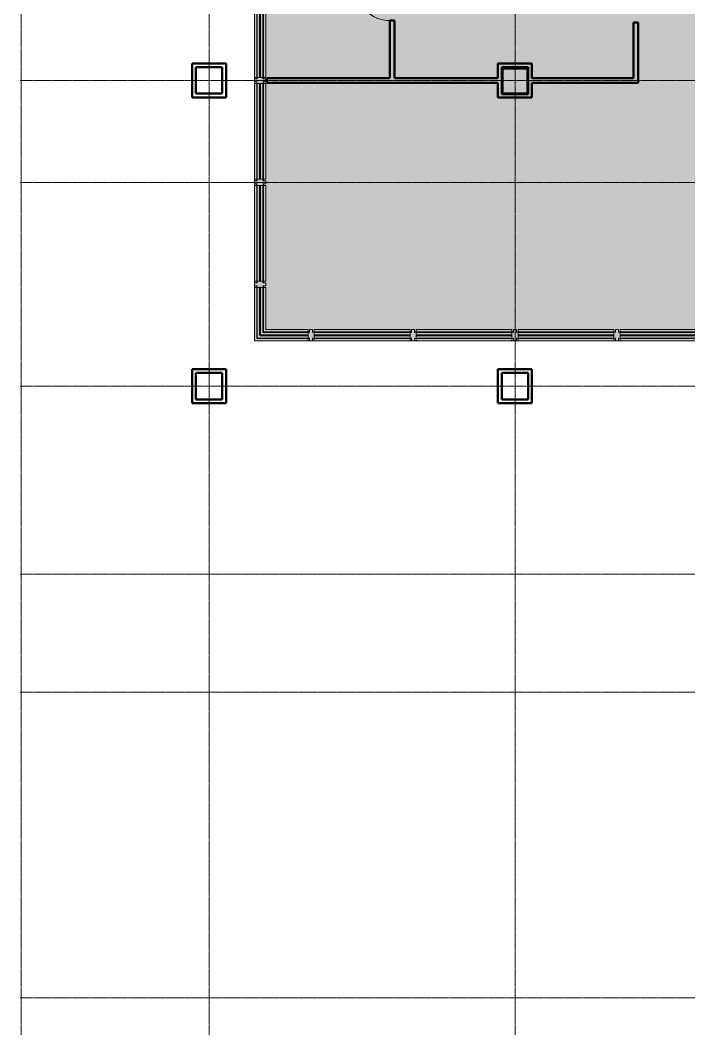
# Model space of a CAD drawing. Header units: inches. Extents: x -223 to 3310, y -687 to 1630.
# Drawn here: x -200 to 508, y -687 to 388 of the extents above; entities that cross this region are included whole.
import ezdxf

# ---------------------------------------------------------------- set-up
doc = ezdxf.new("R2010")
doc.units = ezdxf.units.IN
doc.header["$MEASUREMENT"] = 0
doc.linetypes.add('Grid Line 1_2_', pattern=[0.875, 0.5, -0.125, 0.125, -0.125])
for name, color, linetype, lineweight in [('A-DETL-THIN', 151, 'Continuous', 9), ('A-DOOR', 31, 'Continuous', 13), ('A-FLOR', 192, 'Continuous', 13), ('A-FLOR-PATT', 8, 'Continuous', 13), ('A-GLAZ-CURT', 52, 'Continuous', 9), ('A-GLAZ-CWMG', 51, 'Continuous', 9), ('I-WALL', 2, 'Continuous', 13), ('S-GRID', 1, 'Continuous', 9)]:
    doc.layers.add(name, color=color, linetype=linetype, lineweight=lineweight)

# ---------------------------------------------------------------- blocks, each defined once
blk = doc.blocks.new('Single-Flush - 36_ x 84_-471121-Level 2')
at = {"layer": 'A-DOOR', "lineweight": 20}
for p, q in [((16, 2.5), (16, 38.5)), ((18, 38.5), (16, 38.5)), ((18, 2.5), (18, 38.5)), ((18, 2.5), (16, 2.5))]:
    blk.add_line(p, q, dxfattribs=at)
at = {"layer": 'A-DOOR', "lineweight": 9}
blk.add_arc((18, 2.5), 36.1, 93.1789, 180, dxfattribs=at)
blk = doc.blocks.new('System Panel - Glazed-1469461-Level 2')
at = {"layer": 'A-GLAZ-CURT', "lineweight": 13}
for p, q in [((50.7, 0.5), (-50.7, 0.5)), ((-50.7, 0.5), (-50.7, -0.5)), ((50.7, -0.5), (50.7, 0.5)), ((-50.7, -0.5), (50.7, -0.5))]:
    blk.add_line(p, q, dxfattribs=at)
at = {"layer": 'A-GLAZ-CURT'}
for p, q in [((-50.7, 0.5), (-50.7, 0.5)), ((50.7, 0.5), (50.7, 0.5)), ((-50.7, -0.5), (-50.7, -0.5)), ((50.7, -0.5), (50.7, -0.5))]:
    blk.add_line(p, q, dxfattribs=at)
blk = doc.blocks.new('System Panel - Glazed-1395019-Level 2')
at = {"layer": 'A-GLAZ-CURT', "lineweight": 13}
for p, q in [((50.7, 0.5), (-50.7, 0.5)), ((-50.7, 0.5), (-50.7, -0.5)), ((50.7, -0.5), (50.7, 0.5)), ((-50.7, -0.5), (50.7, -0.5))]:
    blk.add_line(p, q, dxfattribs=at)
at = {"layer": 'A-GLAZ-CURT'}
for p, q in [((-50.7, 0.5), (-50.7, 0.5)), ((50.7, 0.5), (50.7, 0.5)), ((-50.7, -0.5), (-50.7, -0.5)), ((50.7, -0.5), (50.7, -0.5))]:
    blk.add_line(p, q, dxfattribs=at)
blk = doc.blocks.new('System Panel - Glazed-1469460-Level 2')
at = {"layer": 'A-GLAZ-CURT', "lineweight": 13}
for p, q in [((25.4, 0.5), (-25.4, 0.5)), ((-25.4, 0.5), (-25.4, -0.5)), ((25.4, -0.5), (25.4, 0.5)), ((-25.4, -0.5), (25.4, -0.5))]:
    blk.add_line(p, q, dxfattribs=at)
at = {"layer": 'A-GLAZ-CURT'}
for p, q in [((-25.4, 0.5), (-25.4, 0.5)), ((25.4, 0.5), (25.4, 0.5)), ((-25.4, -0.5), (-25.4, -0.5)), ((25.4, -0.5), (25.4, -0.5))]:
    blk.add_line(p, q, dxfattribs=at)
blk = doc.blocks.new('Rectangular Mullion - WCB_Mullion_01-1008572-Level 2')
at = {"layer": 'A-GLAZ-CWMG', "lineweight": 20}
for p, q in [((-3.2, -3.5), (-3.2, 3.5)), ((-3.2, 3.5), (-2, 3.5)), ((-2, 3.5), (-2, 3)), ((-2, 3), (-1.5, 3)), ((-1.5, 3), (-1.5, 6)), ((-1.5, 6), (1.5, 6)), ((1.5, 6), (1.5, 3)), ((1.5, 3), (2, 3)), ((2, 3), (2, 3.5)), ((2, 3.5), (3.3, 3.5)), ((3.3, 3.5), (3.3, -3.5)), ((-2, -3.5), (-3.2, -3.5)), ((-1.5, -3), (-2, -3)), ((-2, -3), (-2, -3.5)), ((-1.5, -6), (-1.5, -3)), ((1.5, -6), (-1.5, -6)), ((2, -3), (1.5, -3)), ((1.5, -3), (1.5, -6)), ((2, -3.5), (2, -3)), ((3.3, -3.5), (2, -3.5))]:
    blk.add_line(p, q, dxfattribs=at)
at = {"layer": 'A-GLAZ-CWMG'}
for p, q in [((-3.2, 3.5), (-3.2, 3.5)), ((-2, 3.5), (-2, 3.5)), ((-2, 3), (-2, 3)), ((-1.5, 6), (-1.5, 6)), ((-1.5, 3), (-1.5, 3)), ((1.5, 6), (1.5, 6)), ((1.5, 3), (1.5, 3)), ((2, 3.5), (2, 3.5)), ((2, 3), (2, 3)), ((3.3, 3.5), (3.3, 3.5)), ((-3.2, -3.5), (-3.2, -3.5)), ((-2, -3), (-2, -3)), ((-2, -3.5), (-2, -3.5)), ((-1.5, -3), (-1.5, -3)), ((-1.5, -6), (-1.5, -6)), ((1.5, -3), (1.5, -3)), ((1.5, -6), (1.5, -6)), ((2, -3), (2, -3)), ((2, -3.5), (2, -3.5)), ((3.3, -3.5), (3.3, -3.5))]:
    blk.add_line(p, q, dxfattribs=at)
blk = doc.blocks.new('Rectangular Mullion - WCB_Mullion_01-957299-Level 2')
at = {"layer": 'A-GLAZ-CWMG'}
for p, q in [((48, 1184.7), (48, 1184.7)), ((48, 1184.7), (51, 1184.7)), ((51, 1184.7), (48, 1184.7)), ((48, 1184.7), (48, 1083.2)), ((48, 1083.2), (48, 1184.7)), ((51, 1184.7), (50.5, 1184.7)), ((50.5, 1184.7), (50.5, 1184.7)), ((50.5, 1184.7), (57.5, 1184.7)), ((57.5, 1184.7), (50.5, 1184.7)), ((50.5, 1184.7), (50.5, 1184.7)), ((50.5, 1184.7), (51, 1184.7)), ((50.5, 1083.2), (50.5, 1184.7)), ((50.5, 1083.2), (50.5, 1184.7)), ((50.5, 1083.2), (50.5, 1184.7)), ((50.5, 1083.2), (50.5, 1184.7)), ((51, 1184.7), (51, 1184.7)), ((51, 1184.7), (51, 1184.7)), ((51, 1083.2), (51, 1184.7)), ((51, 1083.2), (51, 1184.7)), ((51, 1083.2), (51, 1184.7)), ((51, 1083.2), (51, 1184.7)), ((57.5, 1184.7), (57, 1184.7)), ((57, 1184.7), (57, 1184.7)), ((57, 1184.7), (60, 1184.7)), ((60, 1184.7), (57, 1184.7)), ((57, 1184.7), (57, 1184.7)), ((57, 1184.7), (57.5, 1184.7)), ((57, 1083.2), (57, 1184.7)), ((57, 1083.2), (57, 1184.7)), ((57, 1083.2), (57, 1184.7)), ((57, 1083.2), (57, 1184.7)), ((57.5, 1184.7), (57.5, 1184.7)), ((57.5, 1184.7), (57.5, 1184.7)), ((57.5, 1083.2), (57.5, 1184.7)), ((57.5, 1083.2), (57.5, 1184.7)), ((57.5, 1083.2), (57.5, 1184.7)), ((57.5, 1083.2), (57.5, 1184.7)), ((60, 1184.7), (60, 1184.7)), ((60, 1083.2), (60, 1184.7)), ((60, 1083.2), (60, 1184.7)), ((48, 1083.2), (51, 1083.2)), ((51, 1083.2), (48, 1083.2)), ((48, 1083.2), (48, 1083.2)), ((51, 1083.2), (50.5, 1083.2)), ((50.5, 1083.2), (50.5, 1083.2)), ((50.5, 1083.2), (57.5, 1083.2)), ((57.5, 1083.2), (50.5, 1083.2)), ((50.5, 1083.2), (50.5, 1083.2)), ((50.5, 1083.2), (51, 1083.2)), ((51, 1083.2), (51, 1083.2)), ((51, 1083.2), (51, 1083.2)), ((57.5, 1083.2), (57, 1083.2)), ((57, 1083.2), (57, 1083.2)), ((57, 1083.2), (60, 1083.2)), ((60, 1083.2), (57, 1083.2)), ((57, 1083.2), (57, 1083.2)), ((57, 1083.2), (57.5, 1083.2)), ((57.5, 1083.2), (57.5, 1083.2)), ((57.5, 1083.2), (57.5, 1083.2)), ((60, 1083.2), (60, 1083.2))]:
    blk.add_line(p, q, dxfattribs=at)
blk = doc.blocks.new('Rectangular Mullion - WCB_Mullion_01-963286-Level 2')
at = {"layer": 'A-GLAZ-CWMG'}
for p, q in [((48, 104.7), (48, 104.7)), ((48, 104.7), (51, 104.7)), ((51, 104.7), (48, 104.7)), ((48, 104.7), (48, 48)), ((48, 48), (48, 104.7)), ((51, 104.7), (50.5, 104.7)), ((50.5, 104.7), (50.5, 104.7)), ((50.5, 104.7), (57.5, 104.7)), ((57.5, 104.7), (50.5, 104.7)), ((50.5, 104.7), (50.5, 104.7)), ((50.5, 104.7), (51, 104.7)), ((50.5, 50.5), (50.5, 104.7)), ((50.5, 50.5), (50.5, 104.7)), ((50.5, 50.5), (50.5, 104.7)), ((50.5, 50.5), (50.5, 104.7)), ((51, 104.7), (51, 104.7)), ((51, 104.7), (51, 104.7)), ((51, 51), (51, 104.7)), ((51, 51), (51, 104.7)), ((51, 51), (51, 104.7)), ((51, 51), (51, 104.7)), ((57.5, 104.7), (57, 104.7)), ((57, 104.7), (57, 104.7)), ((57, 104.7), (60, 104.7)), ((60, 104.7), (57, 104.7)), ((57, 104.7), (57, 104.7)), ((57, 104.7), (57.5, 104.7)), ((57, 57), (57, 104.7)), ((57, 57), (57, 104.7)), ((57, 57), (57, 104.7)), ((57, 57), (57, 104.7)), ((57.5, 104.7), (57.5, 104.7)), ((57.5, 104.7), (57.5, 104.7)), ((57.5, 57.5), (57.5, 104.7)), ((57.5, 57.5), (57.5, 104.7)), ((57.5, 57.5), (57.5, 104.7)), ((57.5, 57.5), (57.5, 104.7)), ((60, 104.7), (60, 104.7)), ((60, 60), (60, 104.7)), ((60, 60), (60, 104.7)), ((57, 57), (57, 57)), ((57, 57), (57, 57)), ((57.5, 57.5), (57.5, 57.5)), ((57.5, 57.5), (57.5, 57.5)), ((60, 60), (60, 60)), ((48, 48), (48, 48)), ((50.5, 50.5), (50.5, 50.5)), ((50.5, 50.5), (50.5, 50.5)), ((51, 51), (51, 51)), ((51, 51), (51, 51))]:
    blk.add_line(p, q, dxfattribs=at)
blk = doc.blocks.new('System Panel - Glazed-1395018-Level 2')
at = {"layer": 'A-GLAZ-CURT', "lineweight": 13}
for p, q in [((25.4, 0.5), (-25.4, 0.5)), ((-25.4, 0.5), (-25.4, -0.5)), ((25.4, -0.5), (25.4, 0.5)), ((-25.4, -0.5), (25.4, -0.5))]:
    blk.add_line(p, q, dxfattribs=at)
at = {"layer": 'A-GLAZ-CURT'}
for p, q in [((-25.4, 0.5), (-25.4, 0.5)), ((25.4, 0.5), (25.4, 0.5)), ((-25.4, -0.5), (-25.4, -0.5)), ((25.4, -0.5), (25.4, -0.5))]:
    blk.add_line(p, q, dxfattribs=at)
blk = doc.blocks.new('Rectangular Mullion - WCB_Mullion_01-963287-Level 2')
at = {"layer": 'A-GLAZ-CWMG'}
for p, q in [((57, 57), (57, 57)), ((104.8, 57), (57, 57)), ((104.8, 57), (57, 57)), ((57, 57), (57, 57)), ((104.8, 57), (57, 57)), ((104.8, 57), (57, 57)), ((57.5, 57.5), (57.5, 57.5)), ((104.8, 57.5), (57.5, 57.5)), ((104.8, 57.5), (57.5, 57.5)), ((57.5, 57.5), (57.5, 57.5)), ((104.8, 57.5), (57.5, 57.5)), ((104.8, 57.5), (57.5, 57.5)), ((60, 60), (60, 60)), ((104.8, 60), (60, 60)), ((104.8, 60), (60, 60)), ((104.8, 57), (104.8, 60)), ((104.8, 60), (104.8, 60)), ((104.8, 60), (104.8, 57)), ((104.8, 50.5), (104.8, 57.5)), ((104.8, 57.5), (104.8, 57.5)), ((104.8, 57.5), (104.8, 57)), ((104.8, 57), (104.8, 57.5)), ((104.8, 57.5), (104.8, 57.5)), ((104.8, 57.5), (104.8, 50.5)), ((104.8, 57), (104.8, 57)), ((104.8, 57), (104.8, 57)), ((48, 48), (48, 48)), ((48, 48), (104.8, 48)), ((104.8, 48), (48, 48)), ((50.5, 50.5), (50.5, 50.5)), ((104.8, 50.5), (50.5, 50.5)), ((104.8, 50.5), (50.5, 50.5)), ((50.5, 50.5), (50.5, 50.5)), ((104.8, 50.5), (50.5, 50.5)), ((104.8, 50.5), (50.5, 50.5)), ((51, 51), (51, 51)), ((104.8, 51), (51, 51)), ((104.8, 51), (51, 51)), ((51, 51), (51, 51)), ((104.8, 51), (51, 51)), ((104.8, 51), (51, 51)), ((104.8, 48), (104.8, 51)), ((104.8, 51), (104.8, 51)), ((104.8, 51), (104.8, 50.5)), ((104.8, 50.5), (104.8, 51)), ((104.8, 51), (104.8, 51)), ((104.8, 51), (104.8, 48)), ((104.8, 50.5), (104.8, 50.5)), ((104.8, 50.5), (104.8, 50.5)), ((104.8, 48), (104.8, 48))]:
    blk.add_line(p, q, dxfattribs=at)
blk = doc.blocks.new('System Panel - Glazed-1395020-Level 2')
at = {"layer": 'A-GLAZ-CURT', "lineweight": 13}
for p, q in [((50.7, 0.5), (-50.7, 0.5)), ((-50.7, 0.5), (-50.7, -0.5)), ((50.7, -0.5), (50.7, 0.5)), ((-50.7, -0.5), (50.7, -0.5))]:
    blk.add_line(p, q, dxfattribs=at)
at = {"layer": 'A-GLAZ-CURT'}
for p, q in [((-50.7, 0.5), (-50.7, 0.5)), ((50.7, 0.5), (50.7, 0.5)), ((-50.7, -0.5), (-50.7, -0.5)), ((50.7, -0.5), (50.7, -0.5))]:
    blk.add_line(p, q, dxfattribs=at)

msp = doc.modelspace()

# ---------------------------------------------------------------- hatches: boundary and pattern name
at = {"layer": 'A-FLOR-PATT', "lineweight": 9}
h = msp.add_hatch(dxfattribs=at)
h.set_pattern_fill('FP_1', color=256, style=0, pattern_type=2)
h.set_pattern_definition([(0, (0, 0), (30.72, 7.68), [1.267, -21.773, 1.267, -21.773, -122.88]), (0, (0, 0), (30.72, 7.68), [-46.08, 1.267, -44.813, 1.267, -21.773, -53.76]), (0, (0, 0), (30.72, 7.68), [-115.2, 1.267, -14.093, 1.267, -37.133]), (120, (11.52, 3.84), (-22.011075, 22.7643), [1.267, -21.773, 1.267, -21.773, -122.88]), (120, (11.52, 3.84), (-22.011075, 22.7643), [-46.08, 1.267, -44.813, 1.267, -21.773, -53.76]), (120, (11.52, 3.84), (-22.011075, 22.7643), [-115.2, 1.267, -14.093, 1.267, -37.133]), (240, (15.36, 19.2), (-8.708925, -30.4443), [1.267, -21.773, 1.267, -21.773, -122.88]), (240, (15.36, 19.2), (-8.708925, -30.4443), [-46.08, 1.267, -44.813, 1.267, -21.773, -53.76]), (240, (15.36, 19.2), (-8.708925, -30.4443), [-115.2, 1.267, -14.093, 1.267, -37.133])])
h.paths.add_polyline_path([(992.1, 270), (992.1, -145.5), (952.1, -145.5), (952.1, 48), (48, 48), (48, 1248), (1028.3, 1248), (1028.3, 1507.1), (1563.8, 1507.1), (1563.8, 1248), (2544, 1248), (2544, 426), (2544, 425.5), (2367.9, 425.5), (2367.9, 325.2), (2367.9, 196), (2231.4, 196), (2231.4, -161.2), (1981, -161.2), (1981, 236), (1836, 236), (1836, 212), (1187.5, 212), (1187.5, 236), (1057.1, 236), (1057.1, 270)], flags=0)
h.paths.add_polyline_path([(941, 613), (846, 613), (846, 500), (941, 500)], flags=0)
h.paths.add_polyline_path([(1632.1, 1224), (1632.1, 1046), (1692.1, 1046), (1692.1, 1224)], flags=0)
h.paths.add_polyline_path([(786.1, 748), (713, 748), (713, 838.9), (665, 838.9), (665, 426.5), (834.1, 426.5), (834.1, 838.9), (786.1, 838.9)], flags=0)

# ---------------------------------------------------------------- linework, layer by layer
at = {"layer": 'A-DETL-THIN'}
for p in [(0, 14), (-0.7, 0)]:
    msp.add_line(p, (0, 0), dxfattribs=at)
at = {"layer": 'A-FLOR'}
for p, q in [((48, 48), (48, 1248)), ((952.1, 48), (48, 48))]:
    msp.add_line(p, q, dxfattribs=at)
at = {"layer": 'I-WALL', "lineweight": 50}
for p, q in [((196.4, 387.5), (191.4, 387.5)), ((191.4, 387.5), (191.4, 326.5)), ((196.4, 326.5), (196.4, 387.5)), ((454.6, 385.5), (449.6, 385.5)), ((449.6, 385.5), (449.6, 326.5)), ((454.6, 321.5), (454.6, 385.5)), ((18, 342), (-18, 342)), ((-18, 342), (-18, 306)), ((-14, 338), (14, 338)), ((-14, 310), (-14, 338)), ((14, 338), (14, 310)), ((18, 306), (18, 342)), ((342, 342), (306, 342)), ((306, 342), (306, 326.5)), ((310, 338), (338, 338)), ((310, 309.5), (310, 338)), ((337.9, 337.2), (310, 337.2)), ((310, 337.2), (310, 309.5)), ((310.8, 336.6), (337.3, 336.6)), ((310.8, 310.1), (310.8, 336.6)), ((337.3, 336.6), (337.3, 310.1)), ((337.9, 309.5), (337.9, 337.2)), ((338, 338), (338, 309.5)), ((342, 326.5), (342, 342)), ((191.4, 326.5), (61, 326.5)), ((61, 326.5), (61, 321.5)), ((306, 326.5), (196.4, 326.5)), ((449.6, 326.5), (342, 326.5)), ((61, 321.5), (306, 321.5)), ((306, 321.5), (306, 306)), ((342, 306), (342, 321.5)), ((342, 321.5), (454.6, 321.5)), ((-18, 306), (18, 306)), ((14, 310), (-14, 310)), ((306, 306), (342, 306)), ((338, 309.5), (310, 309.5)), ((310, 309.5), (337.9, 309.5)), ((337.3, 310.1), (310.8, 310.1)), ((18, 18), (-18, 18)), ((-18, 18), (-18, -18)), ((-14, 14), (14, 14)), ((-14, -14), (-14, 14)), ((14, 14), (14, -14)), ((18, -18), (18, 18)), ((342, 18), (306, 18)), ((306, 18), (306, -18)), ((310, 14), (338, 14)), ((310, -14), (310, 14)), ((338, 14), (338, -14)), ((342, -18), (342, 18)), ((-18, -18), (18, -18)), ((14, -14), (-14, -14)), ((306, -18), (342, -18)), ((338, -14), (310, -14))]:
    msp.add_line(p, q, dxfattribs=at)
at = {"layer": 'S-GRID', "linetype": 'Grid Line 1_2_'}
for p, q in [((-198.9, -687.1), (-198.9, 1581.7)), ((0.1, -687.1), (0.1, 1581.7)), ((324.1, -687.1), (324.1, 1581.7)), ((-200, 324), (3261.6, 324)), ((-200, 216), (3261.6, 216)), ((-200, 0), (3261.6, 0)), ((-200, -199), (3261.6, -199)), ((-200, -324), (3261.6, -324)), ((-200, -648), (3261.6, -648))]:
    msp.add_line(p, q, dxfattribs=at)

# ---------------------------------------------------------------- block references
at = {"layer": 'A-DOOR', "rotation": 89.99999999999991}
msp.add_blockref('Single-Flush - 36_ x 84_-471121-Level 2', (193.9, 405.5), dxfattribs=at)
at = {"layer": 'A-GLAZ-CURT', "rotation": 269.9999999999999}
for name, p in [('System Panel - Glazed-1469461-Level 2', (54, 378)), ('System Panel - Glazed-1469461-Level 2', (54, 270)), ('System Panel - Glazed-1395019-Level 2', (54, 162)), ('System Panel - Glazed-1469460-Level 2', (54, 79.4))]:
    msp.add_blockref(name, p, dxfattribs=at)
at = {"layer": 'A-GLAZ-CURT'}
for name, p in [('System Panel - Glazed-1395018-Level 2', (79.4, 54)), ('System Panel - Glazed-1395019-Level 2', (162, 54)), ('System Panel - Glazed-1395020-Level 2', (270, 54)), ('System Panel - Glazed-1395020-Level 2', (378, 54)), ('System Panel - Glazed-1395019-Level 2', (486, 54))]:
    msp.add_blockref(name, p, dxfattribs=at)
at = {"layer": 'A-GLAZ-CWMG'}
for name, p in [('Rectangular Mullion - WCB_Mullion_01-957299-Level 2', (0, -756)), ('Rectangular Mullion - WCB_Mullion_01-957299-Level 2', (0, -864)), ('Rectangular Mullion - WCB_Mullion_01-957299-Level 2', (0, -972)), ('Rectangular Mullion - WCB_Mullion_01-963286-Level 2', (0, 0)), ('Rectangular Mullion - WCB_Mullion_01-963287-Level 2', (0, 0))]:
    msp.add_blockref(name, p, dxfattribs=at)
at = {"layer": 'A-GLAZ-CWMG', "extrusion": (0, 0, -1)}
for p, rotation in [((-54, 324), 270.0000000000001), ((-54, 216), 270.0000000000001), ((-54, 108), 270.0000000000001), ((-108, 54), 180), ((-216, 54), 180), ((-324, 54), 180), ((-432, 54), 180)]:
    msp.add_blockref('Rectangular Mullion - WCB_Mullion_01-1008572-Level 2', p, dxfattribs=dict(at, rotation=rotation))
at = {"layer": 'A-GLAZ-CWMG'}
for p, rotation in [((1296, 0), 89.99999999999993), ((1404, 0), 89.99999999999991), ((1512, 0), 89.99999999999993), ((1620, 0), 89.99999999999993)]:
    msp.add_blockref('Rectangular Mullion - WCB_Mullion_01-957299-Level 2', p, dxfattribs=dict(at, rotation=rotation))

doc.saveas('drawing.dxf')
